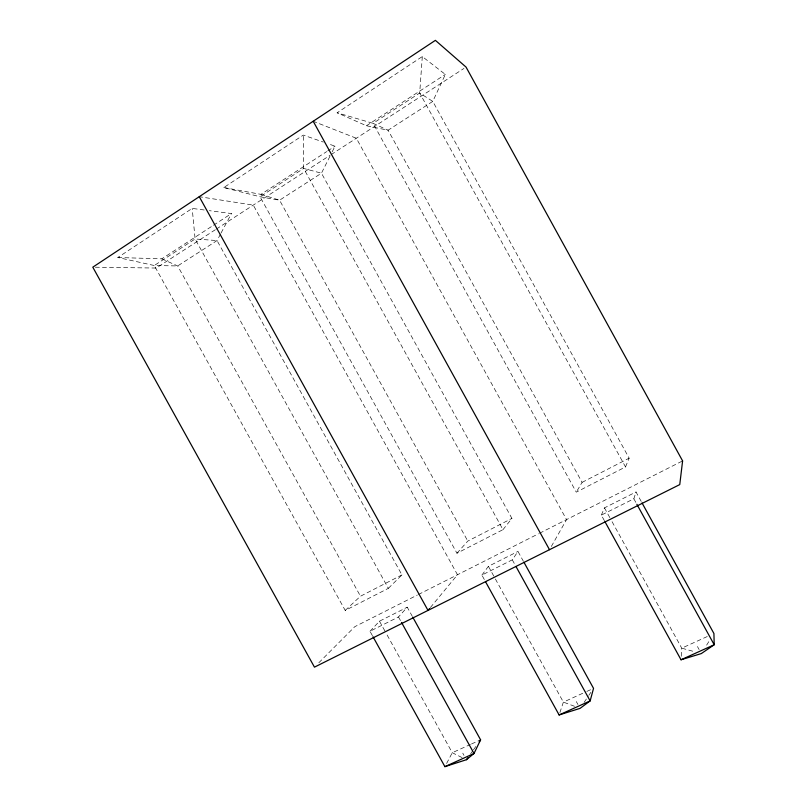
<?xml version="1.0" encoding="UTF-8"?>
<svg xmlns="http://www.w3.org/2000/svg" width="807" height="807" viewBox="0 0 807 807"><rect width="100%" height="100%" fill="white"/><g stroke="black" fill="none" stroke-linecap="round" stroke-linejoin="round"><path stroke-width="0.61" stroke-dasharray="4.04 3.03" d="M681.239 656.293L681.744 648.172L611.706 521.029M422.303 56.571L419.69 93.017L625.516 466.94L576.279 492.149L373.056 123.33L337.134 112.778L422.303 56.571L445.343 74.426L432.774 101.4L388.086 130.22L366.439 125.751L337.134 112.778M604.372 520.636L601.336 515.118L633.848 498.787L636.017 491.977L641.454 501.853M559.887 712.621L563.377 702.11L585.711 691.932M625.516 466.94L629.147 458.184L432.774 101.4L419.69 93.017L373.056 123.33L388.086 130.22L582.089 482.364L576.279 492.149M601.336 515.118L604.463 507.875L636.017 491.977M329.942 156.316L321.468 173.192L279.575 200.217L260.056 196.767L223.801 187.557L303.311 135.092L323.274 142.072M332.202 151.807L335.026 146.178L327.975 143.717M446.614 763.442L452.273 752.739L470.4 744.478M220.503 234.07L217.043 240.557L177.691 265.947L154.268 265.513L117.812 257.504L192.197 208.418L204.464 210.022M221.078 232.991L231.448 213.552L209.366 210.667M551.322 546.47L566.554 519.597L356.341 138.249L313.197 121.262M706.629 645.126L709.282 640.899M584.107 702.362L588.152 696.37M588.817 695.362L590.845 692.366M484.311 579.497L481.88 575.098L512.294 559.826L517.973 551.433L523.41 561.299M470.663 753.758L472.791 750.772M473.507 749.774L476.342 745.799M481.88 575.098L488.406 566.332L517.973 551.433M502.983 529.664L511.92 518.417L321.468 173.192L303.644 168.441L260.056 196.767L456.954 553.229L502.983 529.664L303.644 168.441L303.311 135.092M430.403 607.51L457.488 574.745L253.277 205.109L199.268 196.686M456.954 553.229L467.798 541.083L511.92 518.417M372.42 635.684L369.979 631.276L398.497 616.962L407.253 607.197L412.105 615.973M369.979 631.276L379.482 621.188L407.253 607.197M318.836 662.749L354.808 626.676L417.31 595.072M388.349 588.343L401.936 574.917L217.043 240.557L195.102 238.983L154.268 265.513L345.225 610.425L388.349 588.343L195.102 238.983L192.197 208.418M345.225 610.425L360.477 596.222L401.936 574.917M117.812 257.504L161.793 258.855L212.453 225.91M213.502 225.224L231.448 213.552M223.801 187.557L260.964 194.356L326.674 151.615M327.723 150.929L335.026 146.178M366.439 125.751L445.343 74.426M215.318 229.743L156.255 268.045L94.036 267.198M216.367 229.057L330.053 155.307M331.102 154.621L463.934 68.454M582.089 482.364L629.147 458.184M418.419 594.507L538.44 533.81M539.57 533.245L682.601 460.908M471.54 743.963L480.599 739.827M586.83 691.417L593.538 688.371M707.265 636.541L681.744 648.172L694.413 651.663M260.964 194.356L279.575 200.217L467.798 541.083M574.503 706.276L563.377 702.11L495.054 578.377M161.793 258.855L177.691 265.947L360.477 596.222M462.058 757.571L452.273 752.739L386.15 633.253M398.497 616.962L400.928 621.37M462.784 753.163L463.985 755.352M379.482 621.188L385.544 632.153M512.294 559.826L515.33 565.334M576.329 701.596L577.933 704.491M488.406 566.332L494.449 577.277M633.848 498.787L636.269 503.175M697.47 646.568L699.114 649.574M604.463 507.875L611.101 519.93"/><path stroke-width="1.21" d="M412.71 617.062L480.599 739.827L474.012 753.476L466.406 759.72L444.909 766.65L373.026 636.784M466.406 759.72L467.828 757.733M479.187 741.815L480.599 739.827M429.606 608.478L428.013 610.405L199.268 196.686M444.909 766.65L474.012 753.476L401.533 622.469M485.521 581.706L559.11 714.952L590.149 700.9L593.538 688.371L524.015 562.388M604.988 521.736L681.027 659.773L714.205 644.753L713.923 633.505L642.049 502.953M559.11 714.952L580.072 708.364L590.149 700.9L515.945 566.433M681.027 659.773L701.323 653.569L714.205 644.753L636.874 504.274M313.197 121.262L549.496 549.688M682.601 460.908L679.756 484.593L314.458 667.147L92.795 267.188L435.397 40.35L466.043 67.092L682.601 460.908"/></g></svg>
